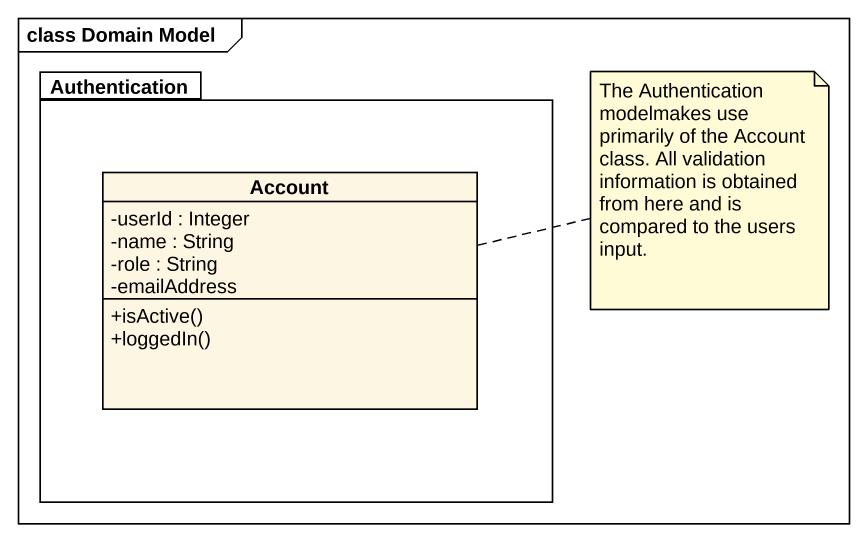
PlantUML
@startuml
mainframe class Domain Model
hide circle
hide empty members
skinparam classAttributeIconSize 0
package Authentication {
  class Account {
    -userId : Integer
    -name : String
    -role : String
    -emailAddress
    +isActive()
    +loggedIn()
  }
}
note right of Account : The Authentication modelmakes use primarily of the Account class. All validation information is obtained from here and is compared to the users input.
@enduml
